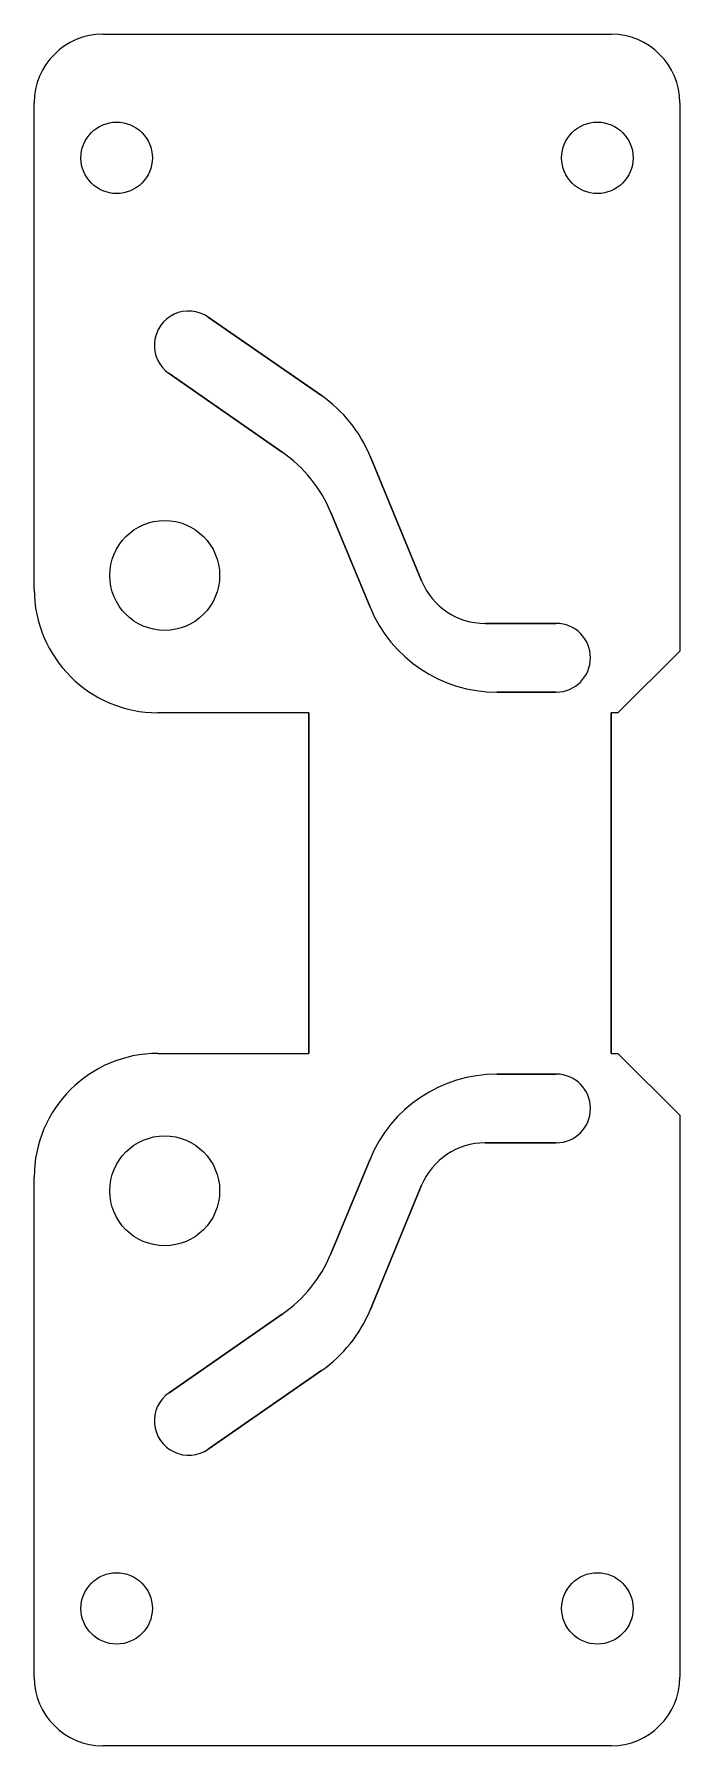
# Model space of a CAD drawing. Header units: millimetres. Extents: x -31 to 16, y -63 to 62.
import ezdxf

# ---------------------------------------------------------------- set-up
doc = ezdxf.new("R2010")
doc.units = ezdxf.units.MM
doc.layers.add('Unfold', color=7, linetype='CONTINUOUS')

msp = doc.modelspace()

# ---------------------------------------------------------------- linework, layer by layer
at = {"layer": 'Unfold'}
for p, q in [((-26, 61.7965), (11, 61.7965)), ((-26, 61.7965), (-26, 61.7965, 2)), ((-26, 61.7965), (11, 61.7965)), ((-26, 61.7965), (-26, 61.7965, 2)), ((-26, 61.7965, 2), (11, 61.7965, 2)), ((-26, 61.7965, 2), (11, 61.7965, 2)), ((11, 61.7965), (11, 61.7965, 2)), ((11, 61.7965), (11, 61.7965, 2)), ((-31, 21.3982), (-31, 56.7965)), ((-31, 56.7965), (-31, 56.7965, 2)), ((-31, 21.3982), (-31, 56.7965)), ((-31, 21.3982, 2), (-31, 56.7965, 2)), ((-31, 56.7965), (-31, 56.7965, 2)), ((-31, 21.3982, 2), (-31, 56.7965, 2)), ((16, 56.7965), (16, 16.8982)), ((16, 56.7965), (16, 56.7965, 2)), ((16, 56.7965, 2), (16, 16.8982, 2)), ((16, 56.7965), (16, 16.8982)), ((16, 56.7965), (16, 56.7965, 2)), ((16, 56.7965, 2), (16, 16.8982, 2)), ((-22.4, 52.7965, 2), (-22.4, 52.7965)), ((-22.4, 52.7965, 2), (-22.4, 52.7965)), ((12.6, 52.7965, 2), (12.6, 52.7965)), ((12.6, 52.7965, 2), (12.6, 52.7965)), ((-18.3298, 41.2023), (-10.0918, 35.4867)), ((-18.3298, 41.2023), (-10.0918, 35.4867)), ((-18.3298, 41.2023), (-18.3298, 41.2023, 2)), ((-10.0918, 35.4867, 2), (-18.3298, 41.2023, 2)), ((-18.3298, 41.2023), (-18.3298, 41.2023, 2)), ((-10.0918, 35.4867, 2), (-18.3298, 41.2023, 2)), ((-12.9392, 31.3767), (-21.18, 37.0942)), ((-21.18, 37.0942), (-21.18, 37.0942, 2)), ((-12.9392, 31.3767), (-21.18, 37.0942)), ((-21.18, 37.0942), (-21.18, 37.0942, 2)), ((-21.18, 37.0942, 2), (-12.9392, 31.3767, 2)), ((-21.18, 37.0942, 2), (-12.9392, 31.3767, 2)), ((-10.0918, 35.4867), (-10.0918, 35.4867, 2)), ((-10.0918, 35.4867), (-10.0918, 35.4867, 2)), ((-12.9392, 31.3767), (-12.9392, 31.3767, 2)), ((-12.9392, 31.3767), (-12.9392, 31.3767, 2)), ((-2.79652, 21.9976), (-6.54894, 31.0866)), ((-2.79652, 21.9976), (-6.54894, 31.0866)), ((-6.54894, 31.0866), (-6.54894, 31.0866, 2)), ((-6.54894, 31.0866, 2), (-2.79652, 21.9976, 2)), ((-6.54894, 31.0866), (-6.54894, 31.0866, 2)), ((-6.54894, 31.0866, 2), (-2.79652, 21.9976, 2)), ((-9.39638, 26.9766), (-6.55304, 20.0895)), ((-9.39638, 26.9766), (-9.39638, 26.9766, 2)), ((-9.39638, 26.9766), (-6.55304, 20.0895)), ((-9.39638, 26.9766), (-9.39638, 26.9766, 2)), ((-6.55304, 20.0895, 2), (-9.39638, 26.9766, 2)), ((-6.55304, 20.0895, 2), (-9.39638, 26.9766, 2)), ((-31, 21.3982), (-31, 21.3982, 2)), ((-31, 21.3982), (-31, 21.3982, 2)), ((-17.5, 22.3982), (-17.5, 22.3982, 2)), ((-17.5, 22.3982), (-17.5, 22.3982, 2)), ((-2.79652, 21.9976), (-2.79652, 21.9976, 2)), ((-2.79652, 21.9976), (-2.79652, 21.9976, 2)), ((-6.55304, 20.0895), (-6.55304, 20.0895, 2)), ((-6.55304, 20.0895), (-6.55304, 20.0895, 2)), ((1.8251, 18.9056), (7, 18.9056)), ((1.8251, 18.9056), (1.8251, 18.9056, 2)), ((1.8251, 18.9056), (7, 18.9056)), ((1.8251, 18.9056), (1.8251, 18.9056, 2)), ((7, 18.9056, 2), (1.8251, 18.9056, 2)), ((7, 18.9056, 2), (1.8251, 18.9056, 2)), ((7, 18.9056), (7, 18.9056, 2)), ((7, 18.9056), (7, 18.9056, 2)), ((16, 16.8982), (11.5, 12.3982)), ((16, 16.8982, 2), (11.5, 12.3982, 2)), ((16, 16.8982), (11.5, 12.3982)), ((16, 16.8982, 2), (11.5, 12.3982, 2)), ((16, 16.8982), (16, 16.8982, 2)), ((16, 16.8982), (16, 16.8982, 2)), ((7, 13.9056), (2.6902, 13.9056)), ((7, 13.9056), (2.6902, 13.9056)), ((2.6902, 13.9056), (2.6902, 13.9056, 2)), ((2.6902, 13.9056, 2), (7, 13.9056, 2)), ((2.6902, 13.9056), (2.6902, 13.9056, 2)), ((2.6902, 13.9056, 2), (7, 13.9056, 2)), ((7, 13.9056), (7, 13.9056, 2)), ((7, 13.9056), (7, 13.9056, 2)), ((-11, 12.3982), (-22, 12.3982)), ((-11, 12.3982, 2), (-22, 12.3982, 2)), ((-22, 12.3982), (-22, 12.3982, 2)), ((-11, 12.3982), (-22, 12.3982)), ((-22, 12.3982), (-22, 12.3982, 2)), ((-11, 12.3982, 2), (-22, 12.3982, 2)), ((-11, 12.3982), (-11, -12.3982)), ((-11, 12.3982), (-11, 12.3982, 2)), ((-11, -12.3982, 2), (-11, 12.3982, 2)), ((-11, 12.3982), (-11, -12.3982)), ((-11, -12.3982, 2), (-11, 12.3982, 2)), ((-11, 12.3982), (-11, 12.3982, 2)), ((11.5, 12.3982), (11, 12.3982)), ((11, 12.3982, 2), (11, 12.3982)), ((11.5, 12.3982, 2), (11, 12.3982, 2)), ((11.5, 12.3982), (11, 12.3982)), ((11, -12.3982), (11, 12.3982)), ((11, 12.3982, 2), (11, -12.3982, 2)), ((11.5, 12.3982, 2), (11, 12.3982, 2)), ((11, 12.3982, 2), (11, -12.3982, 2)), ((11, -12.3982), (11, 12.3982)), ((11, 12.3982, 2), (11, 12.3982)), ((11.5, 12.3982), (11.5, 12.3982, 2)), ((11.5, 12.3982), (11.5, 12.3982, 2)), ((-22, -12.3982), (-11, -12.3982)), ((-22, -12.3982), (-11, -12.3982)), ((-22, -12.3982), (-22, -12.3982, 2)), ((-22, -12.3982, 2), (-11, -12.3982, 2)), ((-22, -12.3982), (-22, -12.3982, 2)), ((-22, -12.3982, 2), (-11, -12.3982, 2)), ((-11, -12.3982, 2), (-11, -12.3982)), ((-11, -12.3982, 2), (-11, -12.3982)), ((11, -12.3982), (11.5, -12.3982)), ((11, -12.3982), (11.5, -12.3982)), ((11, -12.3982), (11, -12.3982, 2)), ((11, -12.3982, 2), (11.5, -12.3982, 2)), ((11, -12.3982, 2), (11.5, -12.3982, 2)), ((11, -12.3982), (11, -12.3982, 2)), ((11.5, -12.3982), (16, -16.8982)), ((11.5, -12.3982), (11.5, -12.3982, 2)), ((11.5, -12.3982), (16, -16.8982)), ((11.5, -12.3982), (11.5, -12.3982, 2)), ((11.5, -12.3982, 2), (16, -16.8982, 2)), ((11.5, -12.3982, 2), (16, -16.8982, 2)), ((2.6902, -13.9056), (7, -13.9056)), ((7, -13.9056, 2), (2.6902, -13.9056, 2)), ((2.6902, -13.9056, 2), (2.6902, -13.9056)), ((2.6902, -13.9056), (7, -13.9056)), ((2.6902, -13.9056, 2), (2.6902, -13.9056)), ((7, -13.9056, 2), (2.6902, -13.9056, 2)), ((7, -13.9056, 2), (7, -13.9056)), ((7, -13.9056, 2), (7, -13.9056)), ((16, -16.8982), (16, -57.7965)), ((16, -16.8982), (16, -16.8982, 2)), ((16, -16.8982, 2), (16, -57.7965, 2)), ((16, -16.8982), (16, -57.7965)), ((16, -16.8982), (16, -16.8982, 2)), ((16, -16.8982, 2), (16, -57.7965, 2)), ((7, -18.9056), (1.8251, -18.9056)), ((1.8251, -18.9056, 2), (1.8251, -18.9056)), ((1.8251, -18.9056, 2), (7, -18.9056, 2)), ((1.8251, -18.9056, 2), (1.8251, -18.9056)), ((7, -18.9056), (1.8251, -18.9056)), ((1.8251, -18.9056, 2), (7, -18.9056, 2)), ((7, -18.9056, 2), (7, -18.9056)), ((7, -18.9056, 2), (7, -18.9056)), ((-6.55304, -20.0895), (-9.39638, -26.9766)), ((-9.39638, -26.9766, 2), (-6.55304, -20.0895, 2)), ((-6.55304, -20.0895), (-9.39638, -26.9766)), ((-9.39638, -26.9766, 2), (-6.55304, -20.0895, 2)), ((-6.55304, -20.0895, 2), (-6.55304, -20.0895)), ((-6.55304, -20.0895, 2), (-6.55304, -20.0895)), ((-31, -57.7965), (-31, -21.3982)), ((-31, -21.3982), (-31, -21.3982, 2)), ((-31, -57.7965, 2), (-31, -21.3982, 2)), ((-31, -21.3982), (-31, -21.3982, 2)), ((-31, -57.7965), (-31, -21.3982)), ((-31, -57.7965, 2), (-31, -21.3982, 2)), ((-17.5, -22.3982, 2), (-17.5, -22.3982)), ((-17.5, -22.3982, 2), (-17.5, -22.3982)), ((-6.54894, -31.0866), (-2.79652, -21.9976)), ((-2.79652, -21.9976, 2), (-6.54894, -31.0866, 2)), ((-6.54894, -31.0866), (-2.79652, -21.9976)), ((-2.79652, -21.9976, 2), (-6.54894, -31.0866, 2)), ((-2.79652, -21.9976, 2), (-2.79652, -21.9976)), ((-2.79652, -21.9976, 2), (-2.79652, -21.9976)), ((-9.39638, -26.9766, 2), (-9.39638, -26.9766)), ((-9.39638, -26.9766, 2), (-9.39638, -26.9766)), ((-6.54894, -31.0866, 2), (-6.54894, -31.0866)), ((-6.54894, -31.0866, 2), (-6.54894, -31.0866)), ((-21.18, -37.0942), (-12.9392, -31.3767)), ((-12.9392, -31.3767, 2), (-21.18, -37.0942, 2)), ((-21.18, -37.0942), (-12.9392, -31.3767)), ((-12.9392, -31.3767, 2), (-21.18, -37.0942, 2)), ((-12.9392, -31.3767, 2), (-12.9392, -31.3767)), ((-12.9392, -31.3767, 2), (-12.9392, -31.3767)), ((-10.0918, -35.4867), (-18.3298, -41.2023)), ((-18.3298, -41.2023, 2), (-10.0918, -35.4867, 2)), ((-10.0918, -35.4867), (-18.3298, -41.2023)), ((-18.3298, -41.2023, 2), (-10.0918, -35.4867, 2)), ((-10.0918, -35.4867, 2), (-10.0918, -35.4867)), ((-10.0918, -35.4867, 2), (-10.0918, -35.4867)), ((-21.18, -37.0942, 2), (-21.18, -37.0942)), ((-21.18, -37.0942, 2), (-21.18, -37.0942)), ((-18.3298, -41.2023, 2), (-18.3298, -41.2023)), ((-18.3298, -41.2023, 2), (-18.3298, -41.2023)), ((-22.4, -52.7965, 2), (-22.4, -52.7965)), ((-22.4, -52.7965, 2), (-22.4, -52.7965)), ((12.6, -52.7965, 2), (12.6, -52.7965)), ((12.6, -52.7965, 2), (12.6, -52.7965)), ((-31, -57.7965), (-31, -57.7965, 2)), ((-31, -57.7965), (-31, -57.7965, 2)), ((16, -57.7965), (16, -57.7965, 2)), ((16, -57.7965), (16, -57.7965, 2)), ((11, -62.7965), (-26, -62.7965)), ((11, -62.7965), (-26, -62.7965)), ((-26, -62.7965), (-26, -62.7965, 2)), ((11, -62.7965, 2), (-26, -62.7965, 2)), ((-26, -62.7965), (-26, -62.7965, 2)), ((11, -62.7965, 2), (-26, -62.7965, 2)), ((11, -62.7965), (11, -62.7965, 2)), ((11, -62.7965), (11, -62.7965, 2))]:
    msp.add_line(p, q, dxfattribs=at)
for centre, radius in [((-25, 52.7965), 2.6), ((-25, 52.7965), 2.6), ((-25, 52.7965), 2.6), ((-25, 52.7965), 2.6), ((10, 52.7965), 2.6), ((10, 52.7965), 2.6), ((10, 52.7965), 2.6), ((10, 52.7965), 2.6), ((-21.5, 22.3982), 4), ((-21.5, 22.3982), 4), ((-21.5, 22.3982), 4), ((-21.5, 22.3982), 4), ((-21.5, -22.3982), 4), ((-21.5, -22.3982), 4), ((-21.5, -22.3982), 4), ((-21.5, -22.3982), 4), ((-25, -52.7965), 2.6), ((-25, -52.7965), 2.6), ((-25, -52.7965), 2.6), ((-25, -52.7965), 2.6), ((10, -52.7965), 2.6), ((10, -52.7965), 2.6), ((10, -52.7965), 2.6), ((10, -52.7965), 2.6)]:
    msp.add_circle(centre, radius, dxfattribs=at)
for centre, radius, start, end in [((-26, 56.7965), 5, 90, 180), ((-26, 56.7965), 5, 90, 180), ((-26, 56.7965, 2), 5, 90, 180), ((-26, 56.7965, 2), 5, 90, 180), ((11, 56.7965), 5, 0, 90), ((11, 56.7965), 5, 0, 90), ((11, 56.7965, 2), 5, 0, 90), ((11, 56.7965, 2), 5, 0, 90), ((-19.7549, 39.1482), 2.5, 55.2469, -124.753), ((-19.7549, 39.1482), 2.5, 55.2469, -124.753), ((-19.7549, 39.1482, 2), 2.5, 55.2469, -124.753), ((-19.7549, 39.1482, 2), 2.5, 55.2469, -124.753), ((-15.7922, 27.2705), 10, 22.4333, 55.2469), ((-15.7922, 27.2705), 10, 22.4333, 55.2469), ((-15.7922, 27.2705, 2), 10, 22.4333, 55.2469), ((-15.7922, 27.2705, 2), 10, 22.4333, 55.2469), ((-18.6396, 23.1605), 10, 22.4333, 55.2469), ((-18.6396, 23.1605), 10, 22.4333, 55.2469), ((-18.6396, 23.1605, 2), 10, 22.4333, 55.2469), ((-18.6396, 23.1605, 2), 10, 22.4333, 55.2469), ((-22, 21.3982), 9, 180, -90), ((-22, 21.3982), 9, 180, -90), ((-22, 21.3982, 2), 9, 180, -90), ((-22, 21.3982, 2), 9, 180, -90), ((1.8251, 23.9056), 5, -157.567, -90), ((1.8251, 23.9056), 5, -157.567, -90), ((1.8251, 23.9056, 2), 5, -157.567, -90), ((1.8251, 23.9056, 2), 5, -157.567, -90), ((2.6902, 23.9056), 10, -157.567, -90), ((2.6902, 23.9056), 10, -157.567, -90), ((2.6902, 23.9056, 2), 10, -157.567, -90), ((2.6902, 23.9056, 2), 10, -157.567, -90), ((7, 16.4056), 2.5, -90, 90), ((7, 16.4056), 2.5, -90, 90), ((7, 16.4056, 2), 2.5, -90, 90), ((7, 16.4056, 2), 2.5, -90, 90), ((-22, -21.3982), 9, 90, 180), ((-22, -21.3982), 9, 90, 180), ((-22, -21.3982, 2), 9, 90, 180), ((-22, -21.3982, 2), 9, 90, 180), ((2.6902, -23.9056), 10, 90, 157.567), ((2.6902, -23.9056, 2), 10, 90, 157.567), ((2.6902, -23.9056), 10, 90, 157.567), ((2.6902, -23.9056, 2), 10, 90, 157.567), ((7, -16.4056), 2.5, -90, 90), ((7, -16.4056, 2), 2.5, -90, 90), ((7, -16.4056), 2.5, -90, 90), ((7, -16.4056, 2), 2.5, -90, 90), ((1.8251, -23.9056), 5, 90, 157.567), ((1.8251, -23.9056, 2), 5, 90, 157.567), ((1.8251, -23.9056), 5, 90, 157.567), ((1.8251, -23.9056, 2), 5, 90, 157.567), ((-18.6396, -23.1605), 10, -55.2469, -22.4333), ((-18.6396, -23.1605, 2), 10, -55.2469, -22.4333), ((-18.6396, -23.1605), 10, -55.2469, -22.4333), ((-18.6396, -23.1605, 2), 10, -55.2469, -22.4333), ((-15.7922, -27.2705), 10, -55.2469, -22.4333), ((-15.7922, -27.2705, 2), 10, -55.2469, -22.4333), ((-15.7922, -27.2705), 10, -55.2469, -22.4333), ((-15.7922, -27.2705, 2), 10, -55.2469, -22.4333), ((-19.7549, -39.1482), 2.5, 124.753, -55.2469), ((-19.7549, -39.1482, 2), 2.5, 124.753, -55.2469), ((-19.7549, -39.1482), 2.5, 124.753, -55.2469), ((-19.7549, -39.1482, 2), 2.5, 124.753, -55.2469), ((-26, -57.7965), 5, 180, -90), ((-26, -57.7965), 5, 180, -90), ((-26, -57.7965, 2), 5, 180, -90), ((-26, -57.7965, 2), 5, 180, -90), ((11, -57.7965), 5, -90, 0), ((11, -57.7965), 5, -90, 0), ((11, -57.7965, 2), 5, -90, 0), ((11, -57.7965, 2), 5, -90, 0)]:
    msp.add_arc(centre, radius, start, end, dxfattribs=at)

doc.saveas('drawing.dxf')
